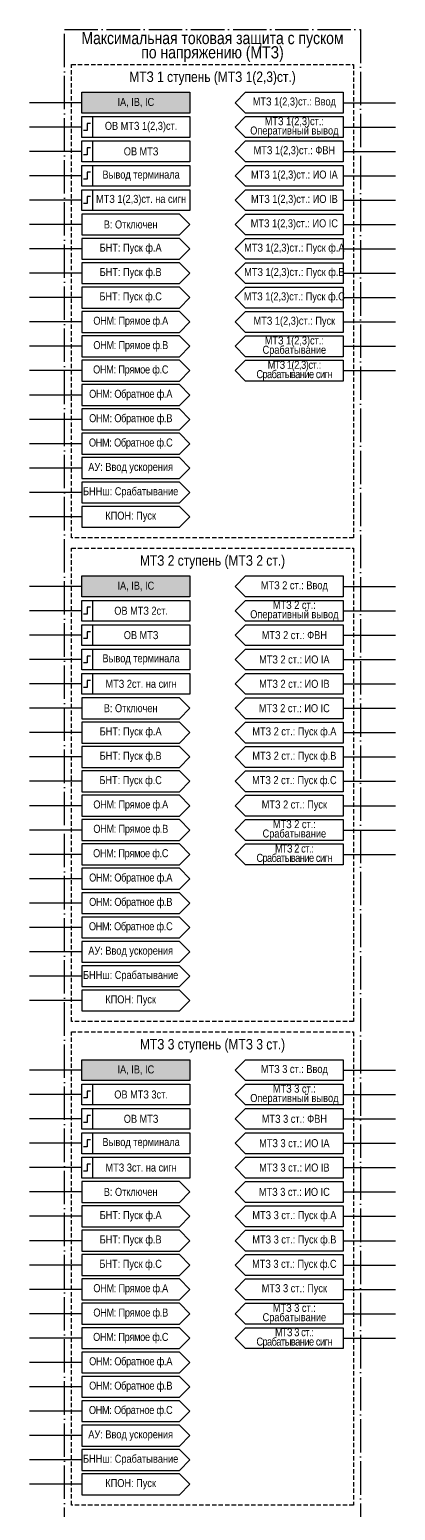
# Model space of a CAD drawing. Header units: millimetres. Extents: x -60 to 2976, y -423 to 657.
# Drawn here: x 415 to 520, y 219.5 to 645 of the extents above; entities that cross this region are included whole.
import ezdxf

# ---------------------------------------------------------------- set-up
doc = ezdxf.new("R2010")
doc.units = ezdxf.units.MM
doc.linetypes.add('ACAD_ISO04W100', pattern=[30, 24, -3, 0, -3])
doc.linetypes.add('штриховая2', pattern=[0.375, 0.25, -0.125])
doc.layers.add('TEXT', color=7, linetype='Continuous', lineweight=25)
doc.styles.add('2.5_Gost_RD', font='ARIALN.TTF', dxfattribs={"height": 2.5})
doc.styles.add('3.5_Gost_RD', font='ARIALN.TTF', dxfattribs={"height": 3.5})

msp = doc.modelspace()

# ---------------------------------------------------------------- hatches: boundary and pattern name
at = {"ltscale": 100, "true_color": 0xf7941d}
h = msp.add_hatch(color=30, dxfattribs=at)
h.dxf.hatch_style = 1
h.paths.add_polyline_path([(430, 627), (461, 627), (461, 621), (430, 621)])
h = msp.add_hatch(color=30, dxfattribs=at)
h.dxf.hatch_style = 1
h.paths.add_polyline_path([(430, 488), (461, 488), (461, 482), (430, 482)])
h = msp.add_hatch(color=30, dxfattribs=at)
h.dxf.hatch_style = 1
h.paths.add_polyline_path([(430, 349), (461, 349), (461, 343), (430, 343)])

# ---------------------------------------------------------------- linework, layer by layer
at = {"ltscale": 100}
for p, q in [((430, 624), (415, 624)), ((505, 624), (520, 624)), ((430, 617), (415, 617)), ((505, 617), (520, 617)), ((430, 610), (415, 610)), ((505, 610), (520, 610)), ((430, 603), (415, 603)), ((505, 603), (520, 603)), ((430, 596), (415, 596)), ((505, 596), (520, 596)), ((430, 589), (415, 589)), ((505, 589), (520, 589)), ((430, 582), (415, 582)), ((505, 582), (520, 582)), ((430, 575), (415, 575)), ((505, 575), (520, 575)), ((430, 568), (415, 568)), ((505, 568), (520, 568)), ((430, 561), (415, 561)), ((505, 561), (520, 561)), ((430, 554), (415, 554)), ((505, 554), (520, 554)), ((430, 547), (415, 547)), ((505, 547), (520, 547)), ((430, 540), (415, 540)), ((430, 533), (415, 533)), ((430, 526), (415, 526)), ((430, 519), (415, 519)), ((430, 512), (415, 512)), ((430, 505), (415, 505)), ((430, 485), (415, 485)), ((505, 485), (520, 485)), ((430, 478), (415, 478)), ((505, 478), (520, 478)), ((430, 471), (415, 471)), ((505, 471), (520, 471)), ((430, 464), (415, 464)), ((505, 464), (520, 464)), ((430, 457), (415, 457)), ((505, 457), (520, 457)), ((430, 450), (415, 450)), ((505, 450), (520, 450)), ((430, 443), (415, 443)), ((505, 443), (520, 443)), ((430, 436), (415, 436)), ((505, 436), (520, 436)), ((430, 429), (415, 429)), ((505, 429), (520, 429)), ((430, 422), (415, 422)), ((505, 422), (520, 422)), ((430, 415), (415, 415)), ((505, 415), (520, 415)), ((430, 408), (415, 408)), ((505, 408), (520, 408)), ((430, 401), (415, 401)), ((430, 394), (415, 394)), ((430, 387), (415, 387)), ((430, 380), (415, 380)), ((430, 373), (415, 373)), ((430, 366), (415, 366)), ((430, 346), (415, 346)), ((505, 346), (520, 346)), ((430, 339), (415, 339)), ((505, 339), (520, 339)), ((430, 332), (415, 332)), ((505, 332), (520, 332)), ((430, 325), (415, 325)), ((505, 325), (520, 325)), ((430, 318), (415, 318)), ((505, 318), (520, 318)), ((430, 311), (415, 311)), ((505, 311), (520, 311)), ((430, 304), (415, 304)), ((505, 304), (520, 304)), ((430, 297), (415, 297)), ((505, 297), (520, 297)), ((430, 290), (415, 290)), ((505, 290), (520, 290)), ((430, 283), (415, 283)), ((505, 283), (520, 283)), ((430, 276), (415, 276)), ((505, 276), (520, 276)), ((430, 269), (415, 269)), ((505, 269), (520, 269)), ((430, 262), (415, 262)), ((430, 255), (415, 255)), ((430, 248), (415, 248)), ((430, 241), (415, 241)), ((430, 234), (415, 234)), ((430, 227), (415, 227))]:
    msp.add_line(p, q, dxfattribs=at)
at = {"color": 251, "linetype": 'ACAD_ISO04W100', "lineweight": 30, "ltscale": 0.4, "true_color": 0x58595b}
msp.add_lwpolyline([(425, 645), (510, 645), (510, -116), (425, -116)], close=True, dxfattribs=at)
at = {"linetype": 'штриховая2', "ltscale": 5}
for points in [[(427, 635), (508, 635), (508, 499), (427, 499)], [(427, 496), (508, 496), (508, 360), (427, 360)], [(427, 357), (508, 357), (508, 221), (427, 221)]]:
    msp.add_lwpolyline(points, close=True, dxfattribs=at)
at = {"ltscale": 100}
for points in [[(430, 627), (461, 627), (461, 621), (430, 621)], [(505, 627), (505, 621), (477, 621), (474, 624), (477, 627)], [(430, 620), (433, 620), (433, 614), (430, 614)], [(430, 620), (461, 620), (461, 614), (430, 614)], [(505, 620), (505, 614), (477, 614), (474, 617), (477, 620)], [(430, 613), (433, 613), (433, 607), (430, 607)], [(430, 613), (461, 613), (461, 607), (430, 607)], [(430, 606), (433, 606), (433, 600), (430, 600)], [(430, 606), (461, 606), (461, 600), (430, 600)], [(505, 606), (505, 600), (477, 600), (474, 603), (477, 606)], [(430, 599), (433, 599), (433, 593), (430, 593)], [(430, 599), (461, 599), (461, 593), (430, 593)], [(505, 599), (505, 593), (477, 593), (474, 596), (477, 599)], [(505, 592), (505, 586), (477, 586), (474, 589), (477, 592)], [(505, 585), (505, 579), (477, 579), (474, 582), (477, 585)], [(505, 578), (505, 572), (477, 572), (474, 575), (477, 578)], [(505, 571), (505, 565), (477, 565), (474, 568), (477, 571)], [(505, 564), (505, 558), (477, 558), (474, 561), (477, 564)], [(505, 557), (505, 551), (477, 551), (474, 554), (477, 557)], [(505, 550), (505, 544), (477, 544), (474, 547), (477, 550)], [(430, 488), (461, 488), (461, 482), (430, 482)], [(505, 488), (505, 482), (477, 482), (474, 485), (477, 488)], [(430, 481), (433, 481), (433, 475), (430, 475)], [(430, 481), (461, 481), (461, 475), (430, 475)], [(505, 481), (505, 475), (477, 475), (474, 478), (477, 481)], [(430, 474), (433, 474), (433, 468), (430, 468)], [(430, 474), (461, 474), (461, 468), (430, 468)], [(430, 467), (433, 467), (433, 461), (430, 461)], [(430, 467), (461, 467), (461, 461), (430, 461)], [(505, 467), (505, 461), (477, 461), (474, 464), (477, 467)], [(430, 460), (433, 460), (433, 454), (430, 454)], [(430, 460), (461, 460), (461, 454), (430, 454)], [(505, 460), (505, 454), (477, 454), (474, 457), (477, 460)], [(505, 453), (505, 447), (477, 447), (474, 450), (477, 453)], [(505, 446), (505, 440), (477, 440), (474, 443), (477, 446)], [(505, 439), (505, 433), (477, 433), (474, 436), (477, 439)], [(505, 432), (505, 426), (477, 426), (474, 429), (477, 432)], [(505, 425), (505, 419), (477, 419), (474, 422), (477, 425)], [(505, 418), (505, 412), (477, 412), (474, 415), (477, 418)], [(505, 411), (505, 405), (477, 405), (474, 408), (477, 411)], [(430, 349), (461, 349), (461, 343), (430, 343)], [(505, 349), (505, 343), (477, 343), (474, 346), (477, 349)], [(430, 342), (433, 342), (433, 336), (430, 336)], [(430, 342), (461, 342), (461, 336), (430, 336)], [(505, 342), (505, 336), (477, 336), (474, 339), (477, 342)], [(430, 335), (433, 335), (433, 329), (430, 329)], [(430, 335), (461, 335), (461, 329), (430, 329)], [(430, 328), (433, 328), (433, 322), (430, 322)], [(430, 328), (461, 328), (461, 322), (430, 322)], [(505, 328), (505, 322), (477, 322), (474, 325), (477, 328)], [(430, 321), (433, 321), (433, 315), (430, 315)], [(430, 321), (461, 321), (461, 315), (430, 315)], [(505, 321), (505, 315), (477, 315), (474, 318), (477, 321)], [(505, 314), (505, 308), (477, 308), (474, 311), (477, 314)], [(505, 307), (505, 301), (477, 301), (474, 304), (477, 307)], [(505, 300), (505, 294), (477, 294), (474, 297), (477, 300)], [(505, 293), (505, 287), (477, 287), (474, 290), (477, 293)], [(505, 286), (505, 280), (477, 280), (474, 283), (477, 286)], [(505, 279), (505, 273), (477, 273), (474, 276), (477, 279)], [(505, 272), (505, 266), (477, 266), (474, 269), (477, 272)]]:
    msp.add_lwpolyline(points, close=True, dxfattribs=at)
at = {"lineweight": 30, "ltscale": 100}
for points in [[(432.5, 618), (431.5, 618), (431.5, 616), (430.5, 616)], [(432.5, 611), (431.5, 611), (431.5, 609), (430.5, 609)], [(432.5, 604), (431.5, 604), (431.5, 602), (430.5, 602)], [(432.5, 597), (431.5, 597), (431.5, 595), (430.5, 595)], [(432.5, 479), (431.5, 479), (431.5, 477), (430.5, 477)], [(432.5, 472), (431.5, 472), (431.5, 470), (430.5, 470)], [(432.5, 465), (431.5, 465), (431.5, 463), (430.5, 463)], [(432.5, 458), (431.5, 458), (431.5, 456), (430.5, 456)], [(432.5, 340), (431.5, 340), (431.5, 338), (430.5, 338)], [(432.5, 333), (431.5, 333), (431.5, 331), (430.5, 331)], [(432.5, 326), (431.5, 326), (431.5, 324), (430.5, 324)], [(432.5, 319), (431.5, 319), (431.5, 317), (430.5, 317)]]:
    msp.add_lwpolyline(points, dxfattribs=at)
at = {"ltscale": 100}
for points in [[(505, 607), (477, 607), (474, 610), (477, 613), (505, 613), (505, 607), (477, 607), (474, 610), (477, 613), (505, 613)], [(461, 589), (458, 592), (430, 592), (430, 586), (458, 586), (461, 589)], [(461, 582), (458, 585), (430, 585), (430, 579), (458, 579), (461, 582)], [(461, 575), (458, 578), (430, 578), (430, 572), (458, 572), (461, 575)], [(461, 568), (458, 571), (430, 571), (430, 565), (458, 565), (461, 568)], [(461, 561), (458, 564), (430, 564), (430, 558), (458, 558), (461, 561)], [(461, 554), (458, 557), (430, 557), (430, 551), (458, 551), (461, 554)], [(461, 547), (458, 550), (430, 550), (430, 544), (458, 544), (461, 547)], [(461, 540), (458, 543), (430, 543), (430, 537), (458, 537), (461, 540)], [(461, 533), (458, 536), (430, 536), (430, 530), (458, 530), (461, 533)], [(461, 526), (458, 529), (430, 529), (430, 523), (458, 523), (461, 526)], [(461, 519), (458, 522), (430, 522), (430, 516), (458, 516), (461, 519)], [(461, 512), (458, 515), (430, 515), (430, 509), (458, 509), (461, 512)], [(461, 505), (458, 508), (430, 508), (430, 502), (458, 502), (461, 505)], [(505, 468), (477, 468), (474, 471), (477, 474), (505, 474), (505, 468), (477, 468), (474, 471), (477, 474), (505, 474)], [(461, 450), (458, 453), (430, 453), (430, 447), (458, 447), (461, 450)], [(461, 443), (458, 446), (430, 446), (430, 440), (458, 440), (461, 443)], [(461, 436), (458, 439), (430, 439), (430, 433), (458, 433), (461, 436)], [(461, 429), (458, 432), (430, 432), (430, 426), (458, 426), (461, 429)], [(461, 422), (458, 425), (430, 425), (430, 419), (458, 419), (461, 422)], [(461, 415), (458, 418), (430, 418), (430, 412), (458, 412), (461, 415)], [(461, 408), (458, 411), (430, 411), (430, 405), (458, 405), (461, 408)], [(461, 401), (458, 404), (430, 404), (430, 398), (458, 398), (461, 401)], [(461, 394), (458, 397), (430, 397), (430, 391), (458, 391), (461, 394)], [(461, 387), (458, 390), (430, 390), (430, 384), (458, 384), (461, 387)], [(461, 380), (458, 383), (430, 383), (430, 377), (458, 377), (461, 380)], [(461, 373), (458, 376), (430, 376), (430, 370), (458, 370), (461, 373)], [(461, 366), (458, 369), (430, 369), (430, 363), (458, 363), (461, 366)], [(505, 329), (477, 329), (474, 332), (477, 335), (505, 335), (505, 329), (477, 329), (474, 332), (477, 335), (505, 335)], [(461, 311), (458, 314), (430, 314), (430, 308), (458, 308), (461, 311)], [(461, 304), (458, 307), (430, 307), (430, 301), (458, 301), (461, 304)], [(461, 297), (458, 300), (430, 300), (430, 294), (458, 294), (461, 297)], [(461, 290), (458, 293), (430, 293), (430, 287), (458, 287), (461, 290)], [(461, 283), (458, 286), (430, 286), (430, 280), (458, 280), (461, 283)], [(461, 276), (458, 279), (430, 279), (430, 273), (458, 273), (461, 276)], [(461, 269), (458, 272), (430, 272), (430, 266), (458, 266), (461, 269)], [(461, 262), (458, 265), (430, 265), (430, 259), (458, 259), (461, 262)], [(461, 255), (458, 258), (430, 258), (430, 252), (458, 252), (461, 255)], [(461, 248), (458, 251), (430, 251), (430, 245), (458, 245), (461, 248)], [(461, 241), (458, 244), (430, 244), (430, 238), (458, 238), (461, 241)], [(461, 234), (458, 237), (430, 237), (430, 231), (458, 231), (461, 234)], [(461, 227), (458, 230), (430, 230), (430, 224), (458, 224), (461, 227)]]:
    msp.add_lwpolyline(points, dxfattribs=at)

# ---------------------------------------------------------------- texts
at = {"color": 30, "ltscale": 100, "attachment_point": 5, "style": '3.5_Gost_RD'}
for s, insert, char_height, width in [('\\pxsm0.7;{\\C30;\\c1938679;Максимальная токовая защита с пуском \\Pпо напряжению (МТЗ)}', (467.5, 640), 3.5, 85), ('{\\C30;\\c1938679;МТЗ 1 ступень (МТЗ 1(2,3)ст.)}', (467.5, 631), 3, 81), ('{\\C30;\\c1938679;МТЗ 2 ступень (МТЗ 2 ст.)}', (467.5, 492), 3, 81), ('{\\C30;\\c1938679;МТЗ 3 ступень (МТЗ 3 ст.)}', (467.5, 353), 3, 81)]:
    msp.add_mtext(s, dxfattribs=dict(at, insert=insert, char_height=char_height, width=width))
at = {"ltscale": 100, "char_height": 2.3, "width": 28, "attachment_point": 5, "style": '2.5_Gost_RD'}
for s, insert in [('\\pxsm0.7;МТЗ 1(2,3)ст.: Ввод', (491, 624)), ('\\pxsm0.7;МТЗ 1(2,3)ст.: Оперативный вывод', (491.0001, 617)), ('\\pxsm0.7;МТЗ 1(2,3)ст.: ФВН', (491, 610)), ('\\pxsm0.7;Вывод терминала', (447, 603)), ('\\pxsm0.7;МТЗ 1(2,3)ст.: ИО IА', (491, 603)), ('\\pxsm0.7;МТЗ 1(2,3)ст. на сигн', (447, 596)), ('\\pxsm0.7;МТЗ 1(2,3)ст.: ИО IВ', (491, 596)), ('\\pxsm0.7;МТЗ 1(2,3)ст.: ИО IС', (491, 589)), ('\\pxsm0.7;МТЗ 1(2,3)ст.: Пуск ф.А', (491, 582)), ('\\pxsm0.7;МТЗ 1(2,3)ст.: Пуск ф.В', (491, 575)), ('\\pxsm0.7;МТЗ 1(2,3)ст.: Пуск ф.С', (491, 568)), ('\\pxsm0.7;МТЗ 1(2,3)ст.: Пуск', (491, 561)), ('\\pxsm0.7;МТЗ 1(2,3)ст.: Срабатывание ', (491, 554)), ('\\pxsm0.7;{\\T0.9;МТЗ 1(2,3)ст.: Срабатывание сигн}', (491, 547)), ('\\pxsm0.7;КПОН: Пуск', (444, 505)), ('\\pxsm0.7;МТЗ 2 ст.: Ввод', (491, 485)), ('\\pxsm0.7;МТЗ 2 ст.: Оперативный вывод', (491.0001, 478)), ('\\pxsm0.7;МТЗ 2 ст.: ФВН', (491, 471)), ('\\pxsm0.7;Вывод терминала', (447, 464)), ('\\pxsm0.7;МТЗ 2 ст.: ИО IА', (491, 464)), ('\\pxsm0.7;МТЗ 2ст. на сигн', (447, 457)), ('\\pxsm0.7;МТЗ 2 ст.: ИО IВ', (491, 457)), ('\\pxsm0.7;МТЗ 2 ст.: ИО IС', (491, 450)), ('\\pxsm0.7;МТЗ 2 ст.: Пуск ф.А', (491, 443)), ('\\pxsm0.7;МТЗ 2 ст.: Пуск ф.В', (491, 436)), ('\\pxsm0.7;МТЗ 2 ст.: Пуск ф.С', (491, 429)), ('\\pxsm0.7;МТЗ 2 ст.: Пуск', (491, 422)), ('\\pxsm0.7;МТЗ 2 ст.: Срабатывание ', (491, 415)), ('\\pxsm0.7;{\\T0.9;МТЗ 2 ст.: Срабатывание сигн}', (491, 408)), ('\\pxsm0.7;КПОН: Пуск', (444, 366)), ('\\pxsm0.7;МТЗ 3 ст.: Ввод', (491, 346)), ('\\pxsm0.7;МТЗ 3 ст.: Оперативный вывод', (491.0001, 339)), ('\\pxsm0.7;МТЗ 3 ст.: ФВН', (491, 332)), ('\\pxsm0.7;Вывод терминала', (447, 325)), ('\\pxsm0.7;МТЗ 3 ст.: ИО IА', (491, 325)), ('\\pxsm0.7;МТЗ 3ст. на сигн', (447, 318)), ('\\pxsm0.7;МТЗ 3 ст.: ИО IВ', (491, 318)), ('\\pxsm0.7;МТЗ 3 ст.: ИО IС', (491, 311)), ('\\pxsm0.7;МТЗ 3 ст.: Пуск ф.А', (491, 304)), ('\\pxsm0.7;МТЗ 3 ст.: Пуск ф.В', (491, 297)), ('\\pxsm0.7;МТЗ 3 ст.: Пуск ф.С', (491, 290)), ('\\pxsm0.7;МТЗ 3 ст.: Пуск', (491, 283)), ('\\pxsm0.7;МТЗ 3 ст.: Срабатывание ', (491, 276)), ('\\pxsm0.7;{\\T0.9;МТЗ 3 ст.: Срабатывание сигн}', (491, 269)), ('\\pxsm0.7;КПОН: Пуск', (444, 227))]:
    msp.add_mtext(s, dxfattribs=dict(at, insert=insert))
at = {"layer": 'TEXT', "ltscale": 100, "char_height": 2.3, "attachment_point": 5, "style": '2.5_Gost_RD'}
for s, insert, width in [('\\pxqc;IA, IB, IC', (445.5, 624), 31), ('\\pxsm0.7;ОВ МТЗ 1(2,3)ст.', (447, 617), 28), ('\\pxsm0.7;ОВ МТЗ', (447, 610), 28), ('\\pxsm0.7;В: Отключен', (444, 589), 28), ('\\pxsm0.7;БНТ: Пуск ф.А', (444, 582), 28), ('\\pxsm0.7;БНТ: Пуск ф.В', (444, 575), 28), ('\\pxsm0.7;БНТ: Пуск ф.С', (444, 568), 28), ('\\pxsm0.7;{\\T0.95;ОНМ: Прямое ф.А}', (444, 561), 28), ('\\pxsm0.7;{\\T0.95;ОНМ: Прямое ф.В}', (444, 554), 28), ('\\pxsm0.7;{\\T0.95;ОНМ: Прямое ф.С}', (444, 547), 28), ('\\pxsm0.7;{\\T0.95;ОНМ: Обратное ф.А}', (444, 540), 28), ('\\pxsm0.7;АУ: Ввод ускорения', (444, 519), 28), ('\\pxsm0.7;БННш: Срабатывание', (444, 512), 28), ('\\pxqc;IA, IB, IC', (445.5, 485), 31), ('\\pxsm0.7;ОВ МТЗ 2ст.', (447, 478), 28), ('\\pxsm0.7;ОВ МТЗ', (447, 471), 28), ('\\pxsm0.7;В: Отключен', (444, 450), 28), ('\\pxsm0.7;БНТ: Пуск ф.А', (444, 443), 28), ('\\pxsm0.7;БНТ: Пуск ф.В', (444, 436), 28), ('\\pxsm0.7;БНТ: Пуск ф.С', (444, 429), 28), ('\\pxsm0.7;{\\T0.95;ОНМ: Прямое ф.А}', (444, 422), 28), ('\\pxsm0.7;{\\T0.95;ОНМ: Прямое ф.В}', (444, 415), 28), ('\\pxsm0.7;{\\T0.95;ОНМ: Прямое ф.С}', (444, 408), 28), ('\\pxsm0.7;{\\T0.95;ОНМ: Обратное ф.А}', (444, 401), 28), ('\\pxsm0.7;АУ: Ввод ускорения', (444, 380), 28), ('\\pxsm0.7;БННш: Срабатывание', (444, 373), 28), ('\\pxqc;IA, IB, IC', (445.5, 346), 31), ('\\pxsm0.7;ОВ МТЗ 3ст.', (447, 339), 28), ('\\pxsm0.7;ОВ МТЗ', (447, 332), 28), ('\\pxsm0.7;В: Отключен', (444, 311), 28), ('\\pxsm0.7;БНТ: Пуск ф.А', (444, 304), 28), ('\\pxsm0.7;БНТ: Пуск ф.В', (444, 297), 28), ('\\pxsm0.7;БНТ: Пуск ф.С', (444, 290), 28), ('\\pxsm0.7;{\\T0.95;ОНМ: Прямое ф.А}', (444, 283), 28), ('\\pxsm0.7;{\\T0.95;ОНМ: Прямое ф.В}', (444, 276), 28), ('\\pxsm0.7;{\\T0.95;ОНМ: Прямое ф.С}', (444, 269), 28), ('\\pxsm0.7;{\\T0.95;ОНМ: Обратное ф.А}', (444, 262), 28), ('\\pxsm0.7;АУ: Ввод ускорения', (444, 241), 28), ('\\pxsm0.7;БННш: Срабатывание', (444, 234), 28)]:
    msp.add_mtext(s, dxfattribs=dict(at, insert=insert, width=width))
at = {"layer": 'TEXT', "color": 3, "ltscale": 100, "char_height": 2.3, "width": 28, "attachment_point": 5, "style": '2.5_Gost_RD'}
for s, insert in [('\\pxsm0.7;{\\T0.95;ОНМ: Обратное ф.В}', (444, 533)), ('\\pxsm0.7;{\\T0.95;ОНМ: Обратное ф.С}', (444, 526)), ('\\pxsm0.7;{\\T0.95;ОНМ: Обратное ф.В}', (444, 394)), ('\\pxsm0.7;{\\T0.95;ОНМ: Обратное ф.С}', (444, 387)), ('\\pxsm0.7;{\\T0.95;ОНМ: Обратное ф.В}', (444, 255)), ('\\pxsm0.7;{\\T0.95;ОНМ: Обратное ф.С}', (444, 248))]:
    msp.add_mtext(s, dxfattribs=dict(at, insert=insert))

doc.saveas('drawing.dxf')
